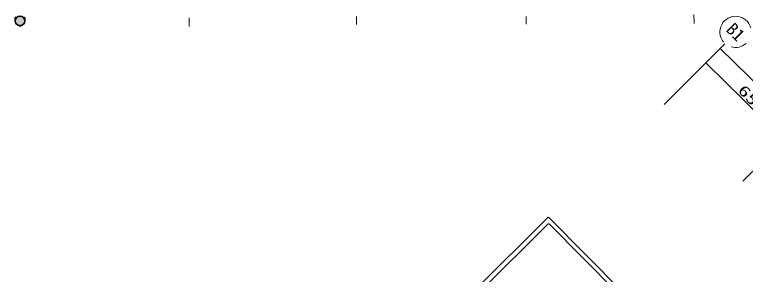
# Model space of a CAD drawing. Header units: millimetres. Extents: x -22015 to 140060, y -26591 to 87788.
# Drawn here: x 59562 to 102598, y 72277 to 87598 of the extents above; entities that cross this region are included whole.
import ezdxf
from ezdxf.enums import TextEntityAlignment as Align

# ---------------------------------------------------------------- set-up
doc = ezdxf.new("R2010")
doc.units = ezdxf.units.MM
for name, color, linetype, lineweight in [('A_THIN', 8, 'CONTINUOUS', 15), ('AXIS', 1, 'CONTINUOUS', 15), ('AXIS_SYM', 1, 'CONTINUOUS', 20), ('AXIS_TEXT', 1, 'CONTINUOUS', 13), ('DIM', 3, 'CONTINUOUS', 15), ('DIM_TEXT', 3, 'CONTINUOUS', 13), ('FRAME', 8, 'CONTINUOUS', 90), ('SYM', 4, 'CONTINUOUS', 25), ('TEXT_SHAPE', 7, 'CONTINUOUS', 30)]:
    doc.layers.add(name, color=color, linetype=linetype, lineweight=lineweight)
doc.styles.add('JP', font='msgothic.ttc')

msp = doc.modelspace()

# ---------------------------------------------------------------- hatches: boundary and pattern name
at = {"layer": 'TEXT_SHAPE'}
h = msp.add_hatch(color=7, dxfattribs=at)
h.dxf.hatch_style = 1
edge = h.paths.add_edge_path()
edge.add_arc((59878, 87232), 283, 0, 360)

# ---------------------------------------------------------------- linework, layer by layer
at = {"layer": 'A_THIN', "lineweight": 15}
for p, q in [((90963, 75326), (85001, 69412)), ((90949, 75700), (85209, 70017)), ((99678, 66940), (90957, 75705)), ((99684, 66552), (90992, 75312))]:
    msp.add_line(p, q, dxfattribs=at)
at = {"layer": 'AXIS', "lineweight": 15}
for p, q in [((101329, 85879), (97758, 82315)), ((105943, 81320), (102389, 77807))]:
    msp.add_line(p, q, dxfattribs=at)
at = {"layer": 'AXIS_SYM', "lineweight": 20}
for centre, radius, start, end in [((101966, 86576), 925, 15.561, 220.3753), ((101952, 86631), 960, 254.9203, 311.3319)]:
    msp.add_arc(centre, radius, start, end, dxfattribs=at)
at = {"layer": 'DIM', "lineweight": 15}
for p, q in [((136291, 50914), (101084, 85597)), ((100233, 84750), (135413, 50052))]:
    msp.add_line(p, q, dxfattribs=at)
at = {"layer": 'FRAME', "lineweight": 20}
for p, q in [((69824, 87418), (69820, 86911)), ((79675, 87495), (79669, 87022)), ((89640, 87487), (89639, 87031)), ((99515, 87598), (99519, 87074))]:
    msp.add_line(p, q, dxfattribs=at)
at = {"layer": 'SYM', "lineweight": 15}
for p, q in [((59659, 87464), (59562, 87397)), ((59566, 87392), (59579, 87291)), ((60138, 87445), (60190, 87396)), ((60187, 87392), (60187, 87291)), ((59779, 86952), (59880, 86902)), ((59884, 86896), (59984, 86950))]:
    msp.add_line(p, q, dxfattribs=at)
at = {"layer": 'TEXT_SHAPE'}
msp.add_circle((59878, 87232), 283, dxfattribs=at)

# ---------------------------------------------------------------- texts
at = {"layer": 'AXIS_TEXT', "style": 'JP'}
msp.add_text('B1', height=737.2, rotation=-45, dxfattribs=at).set_placement((101966, 86580), align=Align.MIDDLE_CENTER)
at = {"layer": 'DIM_TEXT', "style": 'JP', "width": 1.507513}
msp.add_text('6500', height=627.1, rotation=-46.447, dxfattribs=at).set_placement((102045, 83119))

doc.saveas('drawing.dxf')
